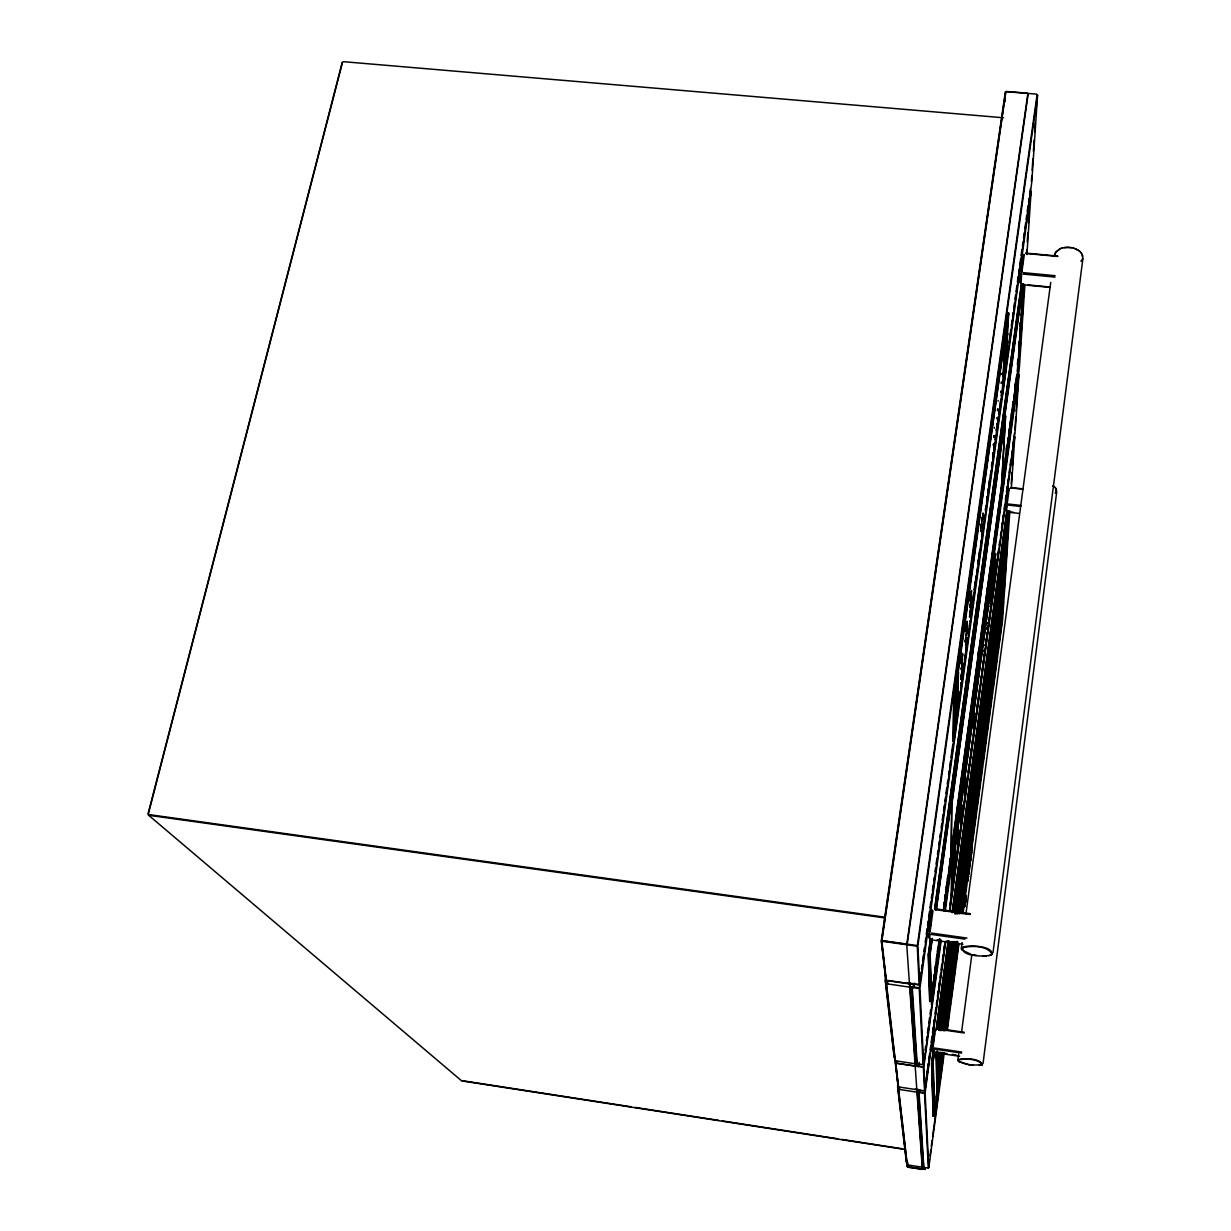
<?xml version="1.0" encoding="UTF-8"?>
<svg xmlns="http://www.w3.org/2000/svg" width="1231" height="1231" viewBox="0 0 1231 1231"><rect width="100%" height="100%" fill="white"/><g stroke="black" fill="none" stroke-linecap="round" stroke-linejoin="round"><path stroke-width="1.5" d="M1006.358 344.48L1007.343 331.185M951.148 851.129L951.655 804.382L963.765 716.704M951.255 851.113L951.84 804.366M951.271 895.137L951.686 869.871M952.994 741.416L953.61 700.501M951.563 895.352L951.871 869.84M953.84 700.454L953.363 741.693L953.948 737.6M951.763 895.337L952.055 869.917M953.594 741.662L954.087 700.562M951.902 895.214L952.394 868.963L952.286 877.426M953.779 741.524L954.364 699.516L958.349 672.064L958.149 675.619M952.009 894.352L952.44 869.117M953.902 740.416L954.21 727.706L957.995 700.562M954.394 713.903L954.148 727.121L954.456 713.857L958.241 686.329M954.24 713.272L954.564 699.608L954.333 713.195M952.286 886.012L952.286 877.749M953.425 875.749L953.733 873.164L953.64 873.948M953.763 865.393L954.087 862.9L953.825 864.085M956.256 695.007L956.225 696.869L956.81 691.237M956.333 707.656L955.902 710.81L956.518 707.071L956.072 710.056M953.61 881.258L953.425 882.75L953.61 881.627M953.794 872.902L953.779 872.948M953.933 871.163L954.564 867.347M953.902 863.393L954.04 862.546L953.963 863.916M955.764 724.028L955.995 722.428M956.041 722.643L956.364 720.166L956.179 721.335M956.656 692.345L956.487 694.73L957.072 689.745L956.872 690.976M953.933 871.994L954.287 868.532M954.317 860.607C954.148 863.116 954.148 861.285 954.302 860.854M956.502 706.594C956.995 702.655 956.056 710.256 956.779 704.44M956.687 692.191L957.133 689.929M954.071 877.995L953.963 878.872L954.287 876.395M956.81 705.363L956.964 702.824M954.317 869.132L954.425 868.317M954.456 859.669L954.502 858.899M956.979 702.532L956.826 704.778M954.871 872.994L955.056 864.778M955.025 864.424L955.256 856.037M955.425 846.913L952.394 877.78M957.503 714.18L957.856 701.024M958.103 686.806L957.733 700.439L954.025 727.536M958.103 686.252L958.133 680.866M954.994 872.964L955.118 864.793M955.379 856.022L955.118 864.516M955.287 855.545L955.533 846.959M957.995 701.085L957.656 714.134L954.071 740.354L954.163 727.521M958.241 686.867L957.872 700.501M958.118 686.144L958.487 672.126M960.842 678.712L960.826 679.589L960.888 678.481M961.688 661.432L961.365 662.632L961.688 660.016L961.303 664.201M961.226 676.588L961.38 675.173M961.396 668.648L961.334 669.756L961.534 667.694L961.426 668.679M958.472 836.141L958.641 834.926L957.841 841.665L958.534 836.295M958.349 833.679L957.933 836.711L958.641 831.31L958.518 832.418M961.442 668.618L961.626 667.233M961.78 660.801L962.442 656.031L961.842 659.954M958.349 837.049L957.933 841.004L958.18 839.111M962.211 657.662L962.042 658.831L962.611 653.384M962.611 654.507L962.18 656.692M962.303 668.602L962.411 667.741L962.103 670.449M962.488 655.323L962.58 655.107M962.38 655.477L962.534 654.076M962.196 669.372L962.38 668.048M965.735 637.843C966.243 634.38 965.058 643.367 965.212 641.52M961.242 820.369L961.149 821.308M962.103 814.06L961.349 819.815M961.411 814.568L961.626 813.322L961.226 816.876M961.38 814.722L961.796 812.014M961.611 809.598L961.503 810.721L962.211 805.028L962.027 806.613M965.658 644.382L965.643 645.167M966.166 629.318L965.781 631.226L966.289 627.656L965.904 631.226L966.197 628.149L966.043 630.257M965.95 630.857L966.197 628.01M961.642 817.446L961.426 819.277M965.889 642.659L965.689 644.429M961.826 816.322L962.027 814.091L961.565 817.415M961.826 812.506L961.965 810.644M961.888 811.86L962.134 809.367M966.35 639.874L966.458 638.797L965.904 643.213L966.412 639.151M966.643 631.488L966.397 633.334L966.797 630.272M961.996 815.091L961.857 816.061M962.427 808.182L962.211 809.536L962.55 806.936L962.396 807.859M966.843 629.749L967.32 626.533L967.166 627.625M964.581 795.395L964.673 794.564L964.565 795.765M964.873 789.902L964.858 790.425M970.074 606.16L970.105 607.637M970.197 605.621L970.013 607.314M970.182 600.159L970.12 601.328L971.244 593.034L970.751 596.804M964.735 794.703L965.396 789.486L965.196 791.702M965.658 784.193L965.042 788.933L965.473 785.009M970.243 605.898L970.29 604.806L970.059 606.544M970.705 597.112L970.997 594.558L970.89 595.465M970.936 595.05L971.121 594.096M965.042 792.302L965.242 791.071L964.796 794.472L964.889 793.595M965.289 782.808L965.412 781.916L964.889 785.486L965.796 779.038L965.458 781.777M970.49 610.484L970.659 608.822L970.536 609.699M971.29 598.174L970.674 602.144L971.074 599.482M970.844 601.344L970.567 603.144M965.443 789.04L965.643 787.825M970.628 608.945L970.797 607.775L970.674 609.145M970.813 607.775L970.736 608.699L971.028 606.268M971.167 598.528L970.32 605.898L970.49 604.544M971.274 593.05L971.551 591.018M965.827 779.115L965.658 780.1L965.858 778.869M971.213 605.267L971.059 605.883M970.705 608.93L971.244 604.606L971.074 606.021M968.612 771.16L968.797 769.421M974.721 587.726L974.752 586.895M968.643 770.914L968.797 769.944M968.905 768.775L968.828 769.621L969.582 763.82L969.489 764.728M974.767 587.433L974.967 586.341M974.998 585.848L977.537 568.63M969.151 767.805L969.489 765.051L969.305 765.944M975.229 584.063L975.46 581.894M975.429 583.279L974.783 587.033L974.967 585.417M975.829 579.878L975.937 578.662L974.367 590.126M965.396 901.846L965.35 903.215M971.428 728.152L971.644 724.859M965.75 900.246L965.796 898.861M972.075 723.428L972.29 720.135L972.167 721.104M978.476 560.859L978.507 560.013L978.553 561.167M971.628 749.264L971.844 747.756M971.828 748.186L972.105 745.909L971.936 747.217M978.722 559.997L978.783 558.228M972.259 744.94L972.382 743.416L972.151 745.724M979.522 553.119L979.23 556.304M973.475 726.044L973.413 727.659M974.86 696.361L974.737 699.562L975.567 691.837L975.229 693.761M974.937 697.869L974.967 696.869M974.983 696.454L975.029 695.484M981.63 524.852L981.138 528.453L981.599 523.36L981.338 526.668M974.552 719.335L975.167 714.488L974.66 718.135M981.999 534.993L981.799 537.147M982.276 520.236C983.092 510.265 981.322 527.56 982.323 519.067M974.629 726.798L974.89 725.074M974.967 715.257L974.86 716.504L975.167 713.795M982.046 536.07L982.184 533.977M982.815 514.758L982.569 518.036L983.046 514.143L982.8 515.404M974.644 727.044C974.49 729.829 975.491 719.304 974.921 725.382M982.2 535.039L982.353 533.438M982.23 534.192L982.384 532.484L981.799 536.87M983.077 512.973L982.738 515.158M974.952 725.167L975.198 723.074L974.629 727.583M983.015 528.976L982.369 532.761M983.184 527.976L982.769 530.161M972.075 848.944L972.244 847.066L971.367 854.991L971.505 853.975M971.551 852.868L971.582 852.006L971.444 853.006M977.506 706.24C978.46 698.993 977.137 710.102 977.768 703.793M979.614 661.755L979.307 666.356L979.476 665.094M977.999 703.055L977.66 704.748M978.091 702.193L978.106 701.301L977.768 704.117M972.028 850.067L972.075 849.19M980.153 660.139L980.215 658.693M980.291 656.8L979.537 663.632M980.322 658.877L980.476 655.523M1004.988 101.758L1005.127 97.603M983.569 656.308L983.738 655.138L983.584 656.662M993.432 445.083L993.632 443.668L993.448 445.76M993.894 436.82L993.94 436.005M983.923 650.645L983.8 651.445L983.938 650.045M993.94 436.497C994.186 433.02 993.479 440.236 994.002 435.759M986 642.582L986.062 641.72M996.433 429.373L996.341 430.619C998.187 417.094 996.31 431.081 996.972 425.68M986.139 641.536L986.323 640.028M986.523 638.689C986.108 641.982 986.893 635.442 986.693 637.366M986.923 628.379L986.831 629.333L987 627.81M987.139 623.209L987.231 622.64M996.51 429.373L996.633 428.173M997.664 409.277L997.556 410.646L997.756 408.584M998.172 400.506L998.064 401.183M990.186 600.866L990.309 600.051L990.216 601.036M991.355 599.22L990.77 610.438L994.125 579.001L991.386 598.651M991.986 587.156L991.386 598.681L994.863 566.552L992.124 586.618L992.848 574.8M992.017 586.618L992.74 574.846M1007.527 333.463L1003.988 358.252L1003.157 376.578L1004.25 358.375L1007.666 333.432M1004.619 346.173L1004.034 357.482L1005.142 338.663M1004.819 342.403L1005.019 338.633M992.309 598.866C993.171 592.142 991.786 602.667 992.34 598.297M992.478 596.973L992.648 595.65M993.171 584.987L992.878 587.11L993.186 584.787M993.709 573.8L994.048 570.769M1004.711 373.547L1004.388 375.901L1004.45 375.009M1005.204 358.775L1005.865 354.251L1005.25 357.713L1005.527 356.821M1006.635 336.74L1006.45 338.017L1006.743 335.925M992.74 595.142L992.571 596.912M992.755 594.912L993.14 591.973M992.986 590.203L993.94 579.155L993.555 582.001M994.017 573.6L995.248 553.611M1004.665 373.701L1004.542 374.809L1005.219 369.408M1005.158 366.869L1006.035 352.128L1005.958 353.789M1007.189 325.953L1008.066 312.766M993.002 593.404L995.464 553.488L952.102 869.517M1005.481 371.439L1006.127 357.159M1006.296 353.866L1007.312 335.201M1007.173 332.508L1007.02 334.093L1008.528 312.812M993.54 590.988L995.587 553.627M1005.404 371.454L1008.666 312.982M1000.988 391.473L1000.88 392.551L1001.018 391.135M1001.603 485.399L1005.496 415.94L951.855 804.274M1001.619 485.245L1005.619 415.955M928.759 955.071L930.144 1001.572M929.851 954.04L930.498 978.137M971.536 718.704L971.644 717.011L971.397 718.212M1005.896 510.711L1006.281 504.618M1020.13 282.945L1020.714 273.651M971.998 718.981L971.844 718.519M972.505 718.812L972.628 717.134L972.367 718.335M1006.604 511.542L1006.989 505.449M1021.022 283.915L1021.607 274.636M1008.081 494.677L1008.481 488.492M1022.792 263.88L1023.392 254.478M1006.543 525.96L1000.311 625.671M1000.264 625.671L1006.712 525.976L954.271 911.586L1006.635 525.945M1007.312 514.466L1007.758 510.542M1021.838 288.285L1022.33 284.284M1001.388 612.792L1001.88 605.221M1002.619 593.85L1003.111 586.279M1003.834 574.908L1004.327 567.337M1005.065 555.966L1005.558 548.395M1006.296 537.024L1006.773 529.453M1007.512 518.082L1007.881 512.404M1017.422 364.838L1017.668 360.991M1018.668 345.649L1018.914 341.803M1019.914 326.461L1020.16 322.614M1021.145 307.258L1021.391 303.426M1022.392 288.069L1022.638 284.238M1002.234 605.467L961.488 913.017M1002.603 599.789L1003.588 584.633M1003.834 580.847L1004.696 567.583M1005.065 561.905L1005.896 548.364M1006.296 542.963L1007.127 529.222M1007.527 524.021L1008.404 510.773M1017.406 371.347L1018.068 359.175M1018.622 353.62L1019.376 340.956M1019.868 334.432L1020.437 322.707M1021.13 315.244L1021.853 302.964M1022.376 296.055L1022.93 284.33M1001.757 615.315L1008.635 511.942L1001.957 615.438M1017.529 371.27L1023.546 283.915M1017.929 371.408L1023.653 284.022M1002.665 613.438L1003.419 602.021M1003.927 594.404L1004.681 582.986M1005.05 577.277L1005.942 563.952M1006.312 558.243L1007.066 546.826M1007.573 539.209L1008.327 527.791M1008.835 520.174L1009.466 510.65M1011.236 484.014L1011.99 472.581M1012.482 464.979L1013.236 453.547M1013.744 445.945L1014.375 436.42M1014.929 429.896L1015.79 416.863M1016.16 411.277L1017.021 398.244M1017.391 392.658L1018.252 379.625M1018.945 367.315L1019.33 361.622M1019.822 354.02L1020.576 342.633M1021.084 335.032L1021.838 323.645M1022.346 316.044L1022.976 306.55M1023.592 297.056L1024.223 287.562M1026.485 253.386L1026.746 249.585M1027.239 241.984L1027.87 232.49M1028.501 222.996L1029.131 213.502M1029.762 204.007L1030.378 194.513M1031.378 181.542L1031.763 175.879M1032.132 170.201L1032.886 158.845M1033.394 151.29L1034.148 139.934M1034.64 132.363L1035.271 122.915M1035.902 113.452L1036.517 104.004M954.302 713.918L957.964 686.298M964.088 905.416L964.011 906.508L964.212 905.37M964.488 905.277L964.35 906.77L964.735 904.446M1002.619 619.547L1009.835 511.08M1011.359 488.245L1014.775 436.867M1015.252 430.265L1018.976 374.424M1019.376 367.792L1024.869 285.269M1026.916 254.571L1031.132 191.251M1031.793 181.988L1037.579 95.002M931.975 1063.522L933.544 1116.332M964.827 905.524L964.75 906.601L964.966 905.477M965.335 896.599L965.412 895.491L964.919 898.492M966.089 896.691L966.166 895.599L965.966 896.722M1004.881 372.424L1004.542 374.809M982.43 532.823L982.569 531.515M982.538 532.561L982.815 530.453M989.693 611.699L989.662 612.069M956.687 692.591L956.856 691.991M961.657 667.202L962.103 664.217M962.119 669.91L962.227 669.11M969.659 616.023L969.966 614.238M993.248 591.649L993.555 590.834M961.888 671.972C961.18 676.742 962.257 668.895 961.888 671.88M961.611 673.68L961.719 672.818L961.626 673.68M966.997 622.317L967.12 621.24L966.381 627.595M970.443 604.867L970.597 603.005M993.063 453.5C992.909 455.901 993.309 450.885 993.155 453.27M961.319 663.801L961.411 663.124M961.857 665.956L961.98 664.909L961.811 666.248M966.104 635.15L966.32 634.18M958.103 835.141L958.026 836.018L958.272 834.079M957.995 840.45L958.103 839.48M961.626 809.444L961.888 807.875M997.141 419.171L997.341 417.263L997.248 418.294M961.226 676.311C960.672 680.358 962.042 670.926 961.18 676.527M966.043 630.41L966.627 624.856M966.827 623.609L966.674 625.825M971.321 592.434L971.321 591.48M971.182 593.342L970.89 594.296M971.105 600.097L971.074 600.59M970.274 611.93L970.397 610.745L970.32 611.592M975.721 581.109L975.752 580.386M964.919 789.225L964.873 790.056L965.042 787.978M1004.896 372.654L1004.727 373.562L1004.911 372.608M983.338 661.647L983.4 661.232M955.81 723.859L955.718 724.674L955.948 723.366M961.442 662.17L961.688 661.078M961.503 668.433L961.519 668.233M961.98 665.048L962.196 662.878M961.257 676.004L960.934 678.512M966.72 624.363L966.981 622.64M971.259 591.68L971.044 593.311M975.491 583.094L975.521 582.525M975.614 581.34L975.721 580.663M1005.789 353.943L1006.158 351.05M953.963 863.162L954.056 862.546M954.163 870.071L954.148 870.286M982.907 529.869L982.753 530.93M983.369 525.56L983.492 524.745M953.856 879.565L953.763 880.365L953.917 879.134M997.202 424.233L997.31 423.202L997.202 424.049M986.57 634.781L986.723 633.626L986.631 634.396M970.243 611.745L970.12 613.146M958.21 838.142L958.38 837.665M958.041 843.604C957.703 845.774 958.195 842.281 958.272 841.989M961.996 807.044L961.903 807.644M961.734 812.491L961.673 813.291M961.703 816.538L961.442 819.046M964.689 794.718L964.565 795.503M969.105 767.39C968.859 770.329 969.12 766.559 968.982 768.375M989.909 606.637L989.97 606.283M956.41 707.04L956.533 706.009M956.826 704.917L956.687 705.902M961.58 660.847L961.426 661.647M970.967 607.037L971.259 604.683M978.091 563.506L978.722 558.797M979.091 556.504L979.353 554.381M981.815 522.359L981.907 521.959M1001.88 373.978C1001.957 371.962 1001.788 375.84 1001.819 373.901M969.259 766.144L969.243 766.975M1006.896 334.463L1007.297 331.908M1005.681 355.02L1005.758 355.251M992.571 596.05L993.002 593.65M966.212 634.596L966.366 633.734L966.027 636.227M970.136 600.374L970.659 597.173M971.136 605.729L971.213 604.883M983.23 526.683L983.338 525.714M965.258 790.564L965.381 789.533L965.289 790.687M1017.683 371.239L991.694 560.167M978.799 559.043L978.845 558.074L978.707 559.213M982.877 530.161L983.677 523.006M969.859 730.06L970.182 727.013M970.028 728.46L969.813 731.26L970.074 730.045M964.827 794.318L964.996 793.226M970.551 728.337L970.597 729.86M971.444 719.843L971.613 718.242M970.828 730.183L971.151 727.136M971.013 728.583L970.797 731.383L971.059 730.168M971.89 720.073L972.167 716.796L971.505 720.658M972.413 719.966L972.582 718.35M1005.219 358.252L1005.496 357.036L1005.204 358.452M1004.25 376.455L1004.188 377.394L1004.388 375.317M976.121 687.79L975.768 690.991L976.368 687.452M1004.419 376.132L1004.358 377.04L1004.511 375.44M976.722 684.605L977.075 681.42L976.475 684.959M971.905 746.925L971.736 747.986M974.844 725.905L974.69 726.69M993.725 572.892L993.925 571.907M994.202 570.045L994.463 567.553M1007.081 333.155L1007.112 332.924M978.414 671.018L978.245 672.926L979.122 667.14L978.06 674.296L979.199 664.909L978.783 668.125M974.121 722.412L974.675 717.304M993.048 585.787L993.14 584.94M992.417 597.927L992.54 597.143M961.75 666.417L961.673 666.971M958.426 837.188L958.549 836.388L958.41 837.403M1006.266 339.033C1005.881 342.526 1006.127 338.94 1006.343 338.802M993.617 581.524L993.771 580.417L993.571 581.801M956.826 704.609L956.964 702.932M1005.681 355.928C1005.496 354.466 1005.604 356.744 1005.573 355.728M975.337 721.735L975.06 723.982M977.814 704.24L978.168 701.547M994.063 570.538L994.171 569.861M993.494 582.248L993.386 583.402M992.186 599.466L992.309 598.758M964.027 905.801L964.165 904.616M964.55 904.523L964.381 906.031L964.612 905.231M965.258 897.384L965.212 896.63M964.796 906.016L964.904 904.723M965.612 897.599L965.812 895.337L965.443 897.645M966.135 896.322L965.75 899.753M968.874 872.487L968.597 874.826L969.089 871.779M969.351 869.609L969.628 867.255L969.136 870.317M970.659 602.698L970.859 600.713M993.863 579.863L993.817 580.263M969.89 864.916L970.259 862.869L969.766 865.901C971.105 855.653 969.043 872.502 970.136 863.839M970.659 859.192C969.659 868.224 972.552 846.282 970.536 860.531M983.2 527.484L983.046 528.761L983.138 527.468M1005.035 371.023L1005.004 371.147M1004.758 373.27L1004.942 372.039M958.18 834.895L958.257 834.126M993.879 571.584L993.925 572.292M993.648 581.324L993.74 580.555M973.767 724.828L974.029 722.305L973.629 726.044M961.134 817.23L960.934 818.615M970.69 726.952L970.274 731.599L971.213 729.229M971.29 721.274L971.49 719.473M971.751 721.458L972.013 719.35M972.259 721.397L972.475 719.596M971.444 591.372L971.536 590.572M975.306 584.448L970.644 617.993M1006.589 337.002L1006.512 337.586M1006.573 336.771L1006.666 335.986M996.787 427.08L997.172 424.172M1005.85 353.574L1005.989 352.405M964.119 904.923L964.273 903.585M965.15 898.43L965.304 897.091M964.458 905.139L964.673 903.523M964.858 905.031L965.027 903.677M965.504 898.599L965.796 896.076L965.566 896.86M966.058 897.184L965.412 902.477M961.796 659.277L961.95 658.323M966.32 626.948L966.335 627.81L966.381 626.564M975.444 582.325L975.552 581.555M1005.419 357.621L1005.142 359.883L1005.327 358.113M970.136 727.259L970.367 725.382M970.597 727.444L970.874 725.398M971.336 721.027L970.813 725.613M961.673 809.136L961.596 810.013M971.105 727.383L971.844 720.966M972.075 723.012L972.305 721.151M965.335 786.917L965.166 787.455M975.137 723.443L974.89 725.551M964.242 903.8L964.412 902.354M965.181 898.215L964.75 902.585M964.596 903.954L964.812 902.354M964.981 903.908L965.166 902.461M965.366 899.753L965.581 898.153M956.241 709.318L955.918 710.672L956.256 708.687M955.948 723.289L955.795 724.29M982.4 532.546L982.523 531.73M954.425 859.869L954.302 860.654M961.549 814.553L961.488 813.876M965.042 788.379C964.535 791.641 965.35 786.255 965.089 788.671M986.431 639.335L986.616 638.073M956.718 691.93L957.133 688.683M970.243 600.42L970.259 599.635M965.181 641.69L965.643 638.935M961.411 675.265L961.534 674.265L961.38 675.634M966.72 631.303L966.843 629.857M1004.219 377.055L1004.342 375.609M1004.296 376.563L1004.511 375.301M970.336 725.49L970.813 721.797M975.983 688.514L976.491 684.528M976.352 687.898L976.86 683.867M972.105 722.905L971.628 726.582M961.565 814.399L961.873 812.229M964.396 902.477L964.765 899.615M965.412 899.538L965.042 902.477M965.15 902.569L965.689 898.384M956.533 718.689C956.379 720.627 956.595 717.704 956.656 718.088M975.167 696.515L975.614 692.591L975.106 695.592M958.026 836.049L958.241 834.372M954.41 868.455L954.302 869.317M962.273 809.244L962.35 808.444M961.488 818.861L961.58 817.984L961.165 820.862M968.766 873.102L969.151 870.055M969.074 872.056L969.459 868.963M970.567 859.761L971.274 854.452L971.105 855.622M951.886 869.671L970.859 730.829M975.152 696.269L975.383 693.191L975.183 694.299M932.021 1063.169L933.606 1051.474M993.279 590.357L991.694 601.944M932.852 1062.522L934.437 1050.951M968.089 878.534L968.305 876.734L968.151 877.703M953.871 700.224L1008.312 312.736M962.088 657.431L962.103 657.108M970.751 595.727L970.982 594.681M975.629 581.894L976.26 576.17M928.805 954.61L930.959 939.038M1006.481 352.866L1002.111 395.074L1002.988 377.394L1006.404 352.851M929.867 953.871L932.19 938.499M993.002 952.671L1082.926 258.433M983.03 1063.522L1056.767 491.508M965.135 899.615L964.473 903.708M965.35 640.982L965.196 642.013M970.659 726.459L970.89 724.597M971.074 723.751L971.305 721.766M971.136 726.613L971.367 724.644M971.567 723.782L971.798 721.92M957.903 1059.799L958.657 1054.09M961.688 1031.255L971.782 955.148M961.657 660.662L961.442 661.493L961.934 658.693M970.428 598.097L970.551 596.45L970.613 597.774M979.307 554.889L979.322 554.535M938.191 1053.228L936.653 1064.646M941.284 1030.47L953.148 942.869M957.272 912.51L1004.019 568.153M922.896 1167.05L923.419 1163.249M936.668 1066.108L938.484 1052.69M941.361 1030.485L953.456 942.223M957.395 913.648L1004.034 567.999M936.699 1067.477L938.761 1052.213M941.915 1029.501L953.686 942.038M957.61 913.648L1003.68 573.554M939.068 1052.997L936.822 1070.201M942.161 1030.224L953.979 941.453M957.903 912.956L1003.496 576.293M939.361 1052.413L936.776 1071.539M942.223 1030.239L954.317 941.884M958.257 913.402L1003.311 579.17M939.376 1053.798L936.806 1072.878M942.777 1029.193L954.548 941.684M958.472 913.279L1002.957 584.587M942.808 1030.47L954.887 942.13M943.1 1029.839L955.118 941.915M1002.634 589.787L958.811 913.664L1002.788 587.264M936.899 1078.141L940.238 1053.351M943.392 1030.624L955.164 943.069M959.334 912.74L1002.28 595.219M940.792 1052.182L937.006 1080.664M943.685 1029.962L955.764 941.592L943.977 1030.624M959.318 913.741L1002.111 597.835M940.823 1053.428L936.976 1082.003M959.688 913.017L1001.896 600.297M937.022 1084.542L941.115 1052.751M944.254 1029.993L956.333 941.546L944.546 1030.624M1001.619 605.467L960.195 913.048L1001.388 608.022M937.037 1085.804L941.407 1053.428M933.206 1115.84L933.729 1112.039M937.16 1088.296L941.7 1052.72M944.839 1029.962L956.902 941.484L945.131 1030.624M960.765 912.894L1001.111 613.238M933.898 1112.085L933.575 1116.163M934.898 1106.423L935.406 1102.622M936.191 1096.898L936.699 1093.097M937.114 1089.512L941.992 1053.351M960.826 913.002L1000.957 615.762M933.852 1115.963L934.36 1112.162M934.868 1108.346L935.652 1102.637M936.16 1098.837L936.929 1093.128M942.269 1052.613L937.13 1090.743M945.423 1029.855L957.164 942.238M961.088 913.694L1000.911 619.07M934.021 1115.963L942.561 1052.428M945.7 1030.47L957.472 941.423M942.792 1052.49L934.56 1115.178L933.113 1062.615L934.421 1115.363M945.993 1029.701L957.872 942.315M961.873 911.94L1001.926 615.608M928.713 1165.311L929.482 1159.587M930.005 1155.786L930.774 1150.062M931.282 1146.246L932.052 1140.537M932.575 1136.721L935.652 1113.855M936.16 1110.039L936.929 1104.33M937.453 1100.514L938.222 1094.805M938.73 1090.989L939.238 1087.173M939.761 1083.372L941.807 1068.123M942.331 1064.307L943.1 1058.598M947.208 1028.1L947.978 1022.392M948.486 1018.576L949.255 1012.851M949.778 1009.051L950.547 1003.327M951.055 999.51L952.856 986.169M953.363 982.369L955.425 967.12M955.933 963.304L956.702 957.595M957.226 953.779L958.503 944.254M965.689 890.89L966.458 885.181M966.981 881.365L967.751 875.641M968.258 871.84L971.336 848.975M971.859 845.158L972.628 839.434M973.136 835.634L973.906 829.909M974.429 826.093L976.214 812.768M976.737 808.952L978.783 793.703M979.307 789.887L980.076 784.178M980.584 780.362L982.384 767.021M982.892 763.22L984.954 747.971M985.462 744.155L986.231 738.446M986.754 734.63L988.539 721.289M989.062 717.473L989.832 711.764M990.34 707.948L991.109 702.239M991.632 698.423L992.401 692.699M992.909 688.898L995.987 666.033M996.51 662.216L997.279 656.492M997.787 652.692L998.556 646.967M999.08 643.151L1002.157 620.286M928.866 1167.219L944.269 1052.859M947.347 1029.993L958.903 944.223M962.996 913.725L1002.542 620.193M965.781 899.461L965.304 902.6L965.858 899.476M961.334 948.209L962.103 942.5M965.935 913.971L1050.735 282.376M971.598 726.167L972.136 722.12M972.536 719.15L995.079 553.611L971.167 726.782M952.24 869.578L995.571 553.719M952.178 877.395L955.164 855.668M958.333 833.372L958.657 831.31L958.534 832.202M984.154 645.398L984.138 644.952M960.949 818.907L961.442 815.353M961.165 817.399L961.257 816.63M961.873 811.983L961.98 811.029M973.382 726.721L973.921 723.012M974.583 718.596L974.213 721.043M957.703 846.251L957.903 844.481L957.703 846.005M958.564 839.788L958.426 840.896M965.704 787.24L965.519 788.809L965.673 787.455M925.189 1086.157L925.712 1082.341M926.235 1078.541L928.312 1063.307M928.836 1059.491L929.62 1053.782M930.144 1049.981L930.667 1046.165M931.175 1042.365L931.959 1036.64M932.483 1032.84L933.267 1027.116M933.79 1023.315L934.298 1019.499M935.083 1013.79L935.868 1008.081M936.391 1004.265L936.914 1000.464M937.437 996.648L938.207 990.94M938.73 987.139L939.515 981.415M940.038 977.614L940.561 973.798M941.084 969.997L941.853 964.273M942.377 960.472L943.161 954.764M943.685 950.947L944.469 945.239M949.932 905.247L952.871 883.581M953.379 879.78L953.902 875.964M954.687 870.255L955.41 865.255M955.918 861.454L956.502 856.93M957.026 853.129L957.81 847.42M958.333 843.604L959.057 838.588M959.565 834.787L960.149 830.279M960.672 826.478L961.657 819.554M961.98 816.953L962.765 811.244M963.273 807.444L963.996 802.412M964.519 798.596L965.304 792.887M965.627 790.302L966.397 784.593M966.92 780.793L967.643 775.745M968.166 771.945L969.012 765.559M969.536 761.758L970.043 757.942M970.567 754.141L971.351 748.433M971.875 744.617L972.598 739.569M973.167 735.107L973.89 730.045M974.213 727.49L974.998 721.781M975.521 717.965L976.245 712.903M976.814 708.456L977.599 702.732M978.122 698.931L978.645 695.13M979.168 691.314L979.938 685.605M980.461 681.805L981.245 676.096M981.769 672.28L982.492 667.202M983.015 663.401L983.584 658.954M984.108 655.154L984.892 649.445M985.415 645.629L986.2 639.92M986.662 636.735L987.231 632.303M987.754 628.502L988.739 621.501M989.062 618.978L989.832 613.269M990.355 609.468L991.093 604.359M991.617 600.559L992.186 596.143M992.909 591.034L993.694 585.325M994.217 581.509L996.033 568.183M996.818 562.459L997.341 558.659M997.864 554.842L998.649 549.134M999.157 545.333L999.68 541.517M1000.464 535.808L1000.988 531.992M1001.511 528.191L1002.296 522.483M1002.803 518.666L1003.327 514.866M1004.111 509.142L1004.634 505.341M1005.419 499.617L1005.942 495.816M1006.45 492L1007.235 486.291M1007.758 482.49L1008.281 478.674M1009.066 472.966L1009.589 469.149M1010.097 465.349L1010.882 459.64M1012.713 446.299L1014.529 432.973M924.696 1092.051L928.605 1063.492M929.39 1057.783L929.897 1053.967M933.036 1031.116L933.544 1027.3M934.329 1021.592L934.852 1017.775M935.637 1012.067L936.16 1008.266M936.668 1004.45L937.191 1000.634M937.976 994.925L938.499 991.124M939.284 985.4L939.807 981.599M942.931 958.734L943.438 954.933M944.223 949.224L944.746 945.408M950.47 903.508L950.994 899.707M951.609 895.091L954.04 876.026M954.733 872.256L967.581 777.038M968.274 773.268L972.521 740.862M973.213 737.107L976.168 714.226M976.86 710.456L991.355 604.498M993.448 589.264L993.971 585.448M994.74 579.739L995.264 575.923M997.095 562.598L997.618 558.797M998.387 553.073L998.91 549.272M1002.034 526.406L1002.557 522.606M1003.342 516.897L1003.865 513.081M1005.681 499.755L1006.204 495.939M1006.989 490.23L1007.512 486.414M1010.636 463.564L1011.159 459.748M1011.928 454.039L1012.451 450.238M1013.236 444.514L1014.282 436.897M925.066 1089.958L945.377 941.392M949.547 910.925L1015.175 430.942M925.189 1092.22L945.747 941.777M949.917 911.309L1014.713 437.143M932.236 1046.642L934.498 1030.024M1006.435 503.14L1008.374 489.015M932.329 1050.074L934.575 1033.578M1006.004 510.173L1007.435 499.648M933.113 1046.612L935.375 1029.978M1007.281 502.879L1009.205 488.769M931.59 1062.876L933.144 1051.459M936.006 1030.516L948.193 941.053M952.086 912.494L1006.835 510.85M931.79 1062.861L933.344 1051.443M936.452 1028.593L948.393 941.023M952.286 912.479L1007.02 510.788M936.714 1028.624L948.655 941.053M952.548 912.494L1007.281 510.788M932.513 1063.015L933.867 1051.52M937.176 1028.747L948.916 941.1M953.256 910.709L1007.512 510.85M937.545 1028.085L938.961 1016.652M939.622 1012.851L942.577 989.986M943.254 986.2L948.809 944.285M953.363 911.925L957.364 881.442M958.026 877.641L963.581 835.726M964.258 831.925L967.212 809.059M967.874 805.259L973.444 763.358M974.106 759.558L988.216 654.8M988.878 650.999L991.847 628.149M992.509 624.332L998.079 582.432M998.741 578.632L1006.635 519.59M1007.297 515.774L1007.666 511.973M933.129 1062.445L934.575 1050.982M937.807 1028.162L949.363 942.423M953.61 911.986L1007.943 512.004M949.993 941.946L938.222 1029.331L950.132 941.977M938.699 1028.793L950.255 943.1M954.733 910.863L1006.466 530.253M938.714 1030.285L950.855 942.13M939.007 1029.87L951.086 942.023M939.284 1029.516L951.378 941.5M955.025 913.633L1005.819 539.24M939.607 1030.516L951.425 942.884M955.625 912.54L1005.496 545.133M936.56 1056.167L936.976 1050.982M939.884 1030.039L951.963 942.207M955.825 913.71L1005.312 548.057M936.514 1057.675L937.283 1051.905M940.161 1029.67L952.255 941.638L940.484 1030.578M955.887 913.725L1005.065 550.949M936.545 1059.106L937.576 1051.412M956.179 913.233L1004.881 553.842M936.637 1060.537L937.607 1052.828M940.776 1030.07L952.579 942.361M956.779 912.002L1004.558 559.705M937.884 1052.367L936.683 1063.338L937.976 1053.767M941.038 1029.655L953.117 941.592M956.749 913.741L1004.388 562.536M941.33 1029.131L953.179 941.607M957.041 913.187L1004.142 565.198M928.513 954.24L930.636 939.007M934.868 908.57L1021.576 284.392M935.191 908.586L1021.884 284.376M929.19 954.333L931.298 939.099M935.529 908.663L1022.192 284.438M929.436 954.425L931.544 939.191M935.637 909.924L1022.499 284.053M929.697 953.671L931.559 940.346M935.775 909.909L936.299 906.108M936.837 902.292L937.622 896.599M938.145 892.783L943.7 852.837M944.223 849.036L945.023 843.327M945.546 839.511L947.393 826.201M947.916 822.4L949.763 809.075M950.301 805.274L954.779 772.93M955.318 769.129L956.102 763.42M956.625 759.619L958.487 746.294M959.011 742.493L962.18 719.658M962.704 715.857L963.504 710.149M964.027 706.348L965.873 693.022M966.397 689.222L967.197 683.513M967.72 679.712L968.243 675.911M968.782 672.095L973.259 639.751M973.798 635.95L974.583 630.241M975.106 626.441L976.968 613.13M977.491 609.314L978.276 603.605M978.814 599.805L979.337 596.004M979.861 592.203L984.354 559.859M984.877 556.043L985.677 550.334M986.2 546.533L988.047 533.223M988.57 529.407L990.432 516.097M990.955 512.296L991.74 506.587M992.278 502.787L995.448 479.952M995.971 476.151L996.756 470.442M997.295 466.626L997.818 462.825M998.341 459.025L999.141 453.316M999.664 449.515L1002.834 426.68M1003.357 422.879L1004.157 417.171M1004.681 413.37L1006.527 400.044M1007.05 396.244L1007.85 390.535M1008.374 386.734L1008.912 382.918M1009.435 379.117L1010.22 373.408M1010.759 369.608L1013.929 346.773M1014.452 342.972L1015.236 337.263M1015.775 333.463L1016.298 329.662M1016.821 325.846L1017.622 320.137M1018.145 316.336L1019.991 303.026M1020.514 299.21L1021.315 293.501M1021.838 289.7L1022.638 283.992M936.145 909.955L1022.807 283.992M930.205 953.763L932.329 938.545M936.283 910.017L1023.084 284.099M964.288 712.903L1004.388 423.618M1004.911 419.802L1005.435 416.001M918.68 1066.061L919.203 1062.261M907.401 1166.573L907.924 1162.772M977.922 654.83L978.445 651.03M986.57 592.049L987.093 588.233M1006.219 449.346L1006.743 445.545M1014.867 386.565L1015.39 382.764M932.375 987.801L933.16 982.092M933.683 978.291L934.206 974.49M934.991 968.782L935.514 964.981M936.299 959.272L936.822 955.456M937.345 951.655L937.868 947.855M943.638 905.985L944.162 902.185M944.685 898.384L945.208 894.568M945.993 888.874L946.516 885.058M947.301 879.349L947.824 875.549M949.655 862.223L950.178 858.422M950.963 852.714L1002.049 481.69M1002.573 477.89L1003.096 474.089M1003.896 468.38L1004.419 464.564M1005.204 458.871L1005.727 455.055M1006.25 451.254L1007.035 445.545M1007.558 441.744L1008.081 437.928M1008.866 432.219L1009.389 428.419M1009.912 424.618L1010.697 418.909M1011.22 415.109L1011.744 411.292M1012.528 405.584L1013.051 401.783M1014.898 388.457L1015.683 382.749M1016.206 378.948L1016.729 375.147M931.252 998.095L931.913 992.34M932.559 988.57L934.421 974.475M934.929 971.428L935.729 964.95M936.237 961.919L939.253 939.022M943.577 908.601L944.377 902.169M944.885 899.076L945.423 894.552M945.931 891.459L948.039 875.518M948.547 872.425L950.409 858.392M950.917 855.283L1004.619 464.502M1005.173 461.117L1008.297 437.867M1008.835 434.466L1009.605 428.357M1010.143 424.941L1013.267 401.706M1013.821 398.29L1016.929 375.07M931.159 1000.034L939.545 939.099M943.485 910.54L954.225 832.464M954.748 828.663L982.523 626.825M983.046 623.009L991.17 563.983M931.328 1000.049L939.838 939.099M943.654 910.555L1017.914 371.624M923.789 1059.676L924.573 1053.967M925.097 1050.151L925.62 1046.35M926.404 1040.641L926.928 1036.841M927.451 1033.024L928.236 1027.316M928.759 1023.515L929.543 1017.806M930.067 1013.99L930.59 1010.189M931.375 1004.481L931.898 1000.68M932.421 996.864L933.206 991.155M933.729 987.354L934.252 983.554M935.037 977.845L935.56 974.029M936.083 970.228L936.868 964.519M937.391 960.719L938.176 955.01M938.699 951.194L939.222 947.393M944.716 907.432L945.5 901.723M946.024 897.907L946.808 892.198M947.331 888.397L947.855 884.581M948.393 880.78L949.178 875.072M949.701 871.271L950.486 865.562M951.009 861.746L951.532 857.945M952.055 854.145L952.84 848.436M953.363 844.62L953.887 840.819M954.671 835.11L955.456 829.402M955.979 825.601L956.502 821.785M957.026 817.984L957.81 812.275M958.333 808.459L959.118 802.75M959.641 798.95L960.165 795.149M960.688 791.333L961.473 785.624M961.996 781.823L962.519 778.023M963.304 772.314L964.088 766.605M964.612 762.789L965.135 758.988M965.658 755.172L966.443 749.464M966.966 745.663L967.751 739.954M968.274 736.153L968.797 732.337M971.936 709.502L973.767 696.192M974.29 692.376L975.075 686.667M975.598 682.866L976.121 679.05M976.906 673.342L977.429 669.541M977.953 665.74L978.737 660.031M979.26 656.215L979.784 652.415M980.568 646.706L981.092 642.905M981.615 639.089L982.4 633.38M982.923 629.58L983.707 623.871M984.231 620.055L984.754 616.254M985.539 610.545L986.062 606.745M986.585 602.928L987.37 597.22M987.893 593.419L988.416 589.618M989.201 583.909L989.724 580.093M990.247 576.293L991.032 570.584M991.555 566.783L992.34 561.059M992.863 557.258L993.386 553.458M994.186 547.749L994.71 543.933M995.233 540.132L996.017 534.423M996.541 530.623L997.064 526.806M997.849 521.098L998.372 517.297M998.895 513.496L999.68 507.788M1000.203 503.971L1000.988 498.263M1001.511 494.462L1002.034 490.646M1002.819 484.937L1003.342 481.136M1003.865 477.336L1004.65 471.627M1005.173 467.811L1005.696 464.01M1006.481 458.301L1007.004 454.501M1007.527 450.684L1008.312 444.976M1008.835 441.175L1009.62 435.466M1010.143 431.65L1010.666 427.849M1011.451 422.141L1011.974 418.34M1012.498 414.524L1013.282 408.815M1013.805 405.014L1014.329 401.214M1015.113 395.505L1015.637 391.689M1016.16 387.888L1016.944 382.179M1017.468 378.379L1018.252 372.67M923.481 1066.2L940.792 939.73M944.716 911.186L1019.268 368.685M923.912 1066.338L941.192 940.576M945.377 910.094L1018.914 374.655M951.594 869.486L970.644 730.599M964.75 899.723L965.104 897.137M965.135 899.83L965.319 898.23M964.842 903.862L965.042 902.261M965.227 903.816L965.412 902.369M953.486 700.008L1007.866 312.982M953.656 699.977L1008.035 312.92M913.633 987.154L914.156 983.354M913.848 987.139L914.387 983.338M954.317 700.116L1008.481 312.966M1005.296 338.556L1008.589 314.074M956.933 691.006L957.149 689.237M994.309 427.342L994.309 428.142M961.826 660.478L961.611 661.924M966.797 625.025L966.597 625.887L966.597 625.056M970.505 598.266L970.813 595.896M980.845 528.668L980.953 527.853L980.738 531.223L980.861 530.407M982.43 518.574L982.523 517.635M956.902 704.255L956.749 705.409M1005.635 355.99L1005.942 354.174M960.872 678.866L961.026 677.481M965.643 644.782L965.873 643.474M969.859 614.731L970.013 613.654M970.197 612.069L970.52 610.176M953.025 741.277L953.548 737.477M954.61 729.891L955.148 726.09M956.995 712.795L957.533 708.994M958.333 703.301L958.857 699.5M960.719 686.221L961.242 682.42L960.811 687.144M963.365 667.233L963.904 663.432M964.427 659.631L964.95 655.831M965.75 650.137L966.289 646.337M968.135 633.057L968.674 629.256M970.52 615.962L971.321 610.268M971.859 606.468L972.382 602.667M973.182 596.973L973.706 593.173M974.244 589.372L974.767 585.587M975.567 579.878L976.091 576.093M977.953 562.798L978.491 558.997M979.276 553.304L979.814 549.503M981.661 536.208L982.2 532.423M983 526.714L983.523 522.929M984.061 519.128L984.585 515.327M985.385 509.634L985.908 505.833M986.708 500.14L987.231 496.339M987.77 492.538L988.293 488.753M989.093 483.044L989.632 479.259M991.478 465.964L992.017 462.164M992.802 456.47L993.34 452.669M994.14 446.976L994.663 443.175M995.202 439.375L995.725 435.574M998.91 412.8L999.434 409M1000.234 403.306L1000.772 399.506M1001.295 395.705L1001.834 391.904L1001.465 396.12M920.173 978.168L920.973 972.459M921.496 968.659L922.034 964.858M922.558 961.042L923.358 955.333M923.896 951.532L924.419 947.732M925.22 942.023L925.743 938.222M926.281 934.421L927.081 928.713M927.605 924.912L928.143 921.096M928.666 917.295L929.467 911.586M930.005 907.786L930.805 902.077M931.328 898.276L931.867 894.475M932.39 890.675L933.19 884.966M933.713 881.15L934.252 877.349M935.052 871.64L935.575 867.84M936.114 864.039L936.914 858.33M937.437 854.529L937.976 850.729M938.761 845.02L939.299 841.219M939.822 837.403L940.361 833.602M941.161 827.894L941.684 824.093M942.223 820.292L943.023 814.583M943.546 810.783L944.346 805.074M944.885 801.273L945.408 797.457M945.947 793.656L946.731 787.948M947.27 784.147L947.793 780.346M948.593 774.638L949.132 770.837M949.655 767.036L950.455 761.327M950.994 757.511L952.84 744.201M953.194 741.354L953.917 736.6M954.517 731.86L955.302 726.167M955.764 723.274L956.564 717.581M957.103 713.765L957.887 708.056M958.226 705.271L959.026 699.577M959.488 696.654L960.288 690.945M961.934 678.696L962.673 673.819M963.211 670.018L964.058 663.509M964.535 660.508L966.443 646.413M966.92 643.398L967.72 637.689M968.258 633.873L968.828 629.333M969.32 626.271L970.12 620.562M970.644 616.762L972.552 602.744M973.044 599.635L973.875 593.265M976.752 573.015L977.552 567.306M979.153 555.889L979.968 549.595M980.476 546.379L981.292 540.101M984.2 519.759L984.738 515.42M985.523 510.234L986.077 505.926M986.585 502.633L987.4 496.432M987.908 493.123L989.786 479.336M990.309 475.997L991.109 470.304M991.632 466.487L992.171 462.256M992.694 458.886L993.494 452.762M994.017 449.377L994.817 443.268M995.356 439.867L995.879 435.666M996.418 432.25L997.202 426.172M997.741 422.741L998.541 417.032M999.064 413.231L999.603 409.092M1000.126 405.63L1000.926 399.598M1002.526 388.504L1003.311 382.502M1003.85 378.994L1004.373 374.916M1005.188 369.623L1005.712 365.684M1006.25 361.868L1007.035 356.174M1007.573 352.358L1008.097 348.558M1008.897 342.849L1010.759 329.539M1011.297 325.738L1012.082 320.029M1012.621 316.229L1013.144 312.412M1013.682 308.612L1014.482 302.903M1015.006 299.102L1015.544 295.302M1016.067 291.501L1016.868 285.792M1017.406 281.991L1018.191 276.283M1018.729 272.482L1019.268 268.666M1019.791 264.865L1020.591 259.156M1021.115 255.356L1021.915 249.647M1022.453 245.846L1022.976 242.045M1023.515 238.229L1024.315 232.536M1024.838 228.72L1025.638 223.026M1026.162 219.21L1026.7 215.41M1027.223 211.609L1028.023 205.9M1028.562 202.099L1029.085 198.299M1029.624 194.483L1030.424 188.774M954.748 731.906L956.641 718.365M956.61 717.858L956.795 716.811M957.133 714.826L957.918 709.118M958.457 705.332L960.303 692.037M960.842 688.237L967.735 638.874M968.258 635.073L970.12 621.793M978.076 564.829L984.969 515.466M985.492 511.665L988.678 488.876M989.201 485.091L991.063 471.796M991.586 467.995L992.386 462.302M992.925 458.501L998.479 418.632M999.018 414.832L1002.203 392.058M1002.726 388.257L1004.865 372.993M919.434 986.97L1031.686 182.865M1002.265 395.028L1005.589 371.608M920.065 987.2L1031.055 191.482M929.005 931.513L931.882 910.94M1020.93 271.743L1023.269 254.955M929.159 936.945L929.928 931.375M930.713 925.82L931.221 922.111M1020.253 282.453L1021.038 276.883M1021.545 273.19L1022.315 267.635M930.113 931.405L932.975 910.817M1021.976 271.312L1024.315 254.525M928.282 954.256L930.39 939.038M934.621 908.586L1021.345 284.484M906.862 943.823L1027.854 93.648M907.232 943.962L1028.162 93.879M897.599 1086.034L898.138 1082.234M917.434 944.823L1037.056 94.833M917.987 945.039L1037.533 95.172M970.413 728.121L970.659 726.29M971.29 722.135L971.782 718.581M970.89 728.352L971.151 726.259M971.782 722.105L972.028 720.243M971.397 728.244L971.628 726.398M937.037 1093.913L936.329 1052.197M970.813 721.981L971.059 720.12M885.227 979.661L885.766 975.844M956.195 708.841L956.102 710.333M881.365 940.315L1005.327 91.971M881.719 940.284L1005.665 91.802M882.058 939.838L1005.835 92.233M952.178 886.028L955.01 864.485L952.071 894.291M964.319 904.847L964.504 903.492M965.289 898.661L965.504 897.03M964.673 905.062L964.889 903.446M965.673 898.599L965.858 897.23M965.058 904.954L965.242 903.6M958.241 842.235L958.087 843.035M969.259 766.944L969.074 767.713M971.751 748.14L971.936 746.678M958.518 840.004L958.549 839.788M969.72 615.623L969.566 617.116L969.751 615.038M993.786 572.646L993.94 571.276M971.182 729.644L971.413 727.936M971.028 720.443L971.274 718.735M970.197 729.521L970.443 727.813M971.998 720.566L972.244 718.858M970.674 729.798L970.936 727.721M979.245 555.273L979.537 552.888M978.63 559.274L978.768 558.72M965.827 897.537L965.996 896.353M964.919 905.847L965.089 904.662M964.165 905.739L964.35 904.554M961.657 660.293L961.288 662.709M970.243 729.106L969.874 730.368M972.198 719.273L972.567 718.042M970.751 728.952L970.351 731.476M971.228 719.15L971.582 717.919M968.659 770.668L968.797 769.775M962.473 807.659L962.504 807.536M1082.588 259.202L1082.634 255.556L1081.172 252.924M148.059 813.829L342.187 62.473M148.412 813.737L342.557 62.212M992.171 954.056C987.324 945.623 972.013 945.47 962.981 947.655C960.842 956.441 982.907 956.687 989.309 955.425M982.369 1064.523C977.552 1058.783 966.058 1058.337 958.672 1059.906A19.281 3.447 8.6 0 0 958.626 1061.368M1055.567 252.755L1054.89 256.263M1081.08 261.034L1081.803 259.972M1081.372 261.434L1082.095 260.341M1055.336 493.046L1056.444 490.061M1055.567 493.369L1056.229 489.261M1055.89 251.893L1060.999 248.339M982.03 1064.83C981.492 1058.368 964.473 1058.091 958.41 1059.552A19.604 3.508 8.6 0 0 958.364 1061.03L959.134 1061.784M992.155 954.256L990.093 955.394M991.032 955.01C996.325 946.239 967.428 944.1 961.98 947.655A24.682 5.57 8.2 0 0 961.919 949.993L970.89 954.24M1059.552 249.001L1055.182 252.986A22.173 11.525 5.1 0 0 1054.505 256.556M982.369 1064.584L980.753 1065.323M1060.722 248.493L1062.584 247.816M981.815 1064.861L970.197 1065.138L958.872 1061.445M988.939 955.718L990.493 955.102M1062.338 247.954L1067.8 247.154L1073.247 248.031M1064.061 247.569L1071.447 247.616M979.045 1065.369L980.138 1065.246M986.354 955.841L982.784 955.918M1006.158 91.463L1027.485 93.156M1006.573 91.725L1036.517 94.095M343.372 61.673L1003.573 117.776M1025.946 253.109L1057.768 256.094M1025.854 253.463L1057.706 256.448M1023.192 272.651L1055.121 275.698M1023.023 274.051L1054.967 277.098M1028.008 284.915L1050.335 287.054M1022.346 284.746L1050.274 287.423M973.429 1065.261L967.043 1064.307M1010.543 487.491L1023.13 488.861M1010.466 487.876L1023.069 489.261M1008.266 504.018L1020.899 505.418M1008.143 505.095L1020.761 506.495M1007.758 511.727L1013.498 512.358M1007.681 512.127L1019.145 513.404M1006.25 533.423L954.733 913.633L1006.004 536.254M934.852 908.755L970.274 913.664M934.698 909.555L970.136 914.464M148.966 814.599L885.058 917.203M149.028 815.322L884.981 917.941M931.421 933.083L966.981 938.068M931.282 934.437L964.966 939.145M937.13 939.807L940.823 940.315M946.377 941.1L950.086 941.623M931.421 939.838L962.904 944.254M882.689 940.684L916.572 945.454M882.15 940.838L906.293 944.239M882.119 941.284L916.495 946.131M907.478 982.861L918.572 984.461M887.028 980.338L918.495 984.846M887.828 980.768L913.033 984.385M913.202 986.923L918.464 987.693M909.694 986.908L913.279 987.416M888.182 983.984L918.388 988.431M936.868 1028.285L964.288 1032.286M936.745 1028.978L964.181 1032.994M934.16 1047.981L961.673 1052.043M934.037 1049.012L961.549 1053.074M943.331 1053.074L946.978 1053.613M952.425 1054.413L956.072 1054.952M934.067 1052.52L959.565 1056.29M914.51 1063.415L922.373 1064.507M896.768 1060.999L918.018 1064.169M915.279 1065.569L922.819 1066.692M897.03 1063.292L918.172 1066.446M896.399 1063.261L922.758 1067.2M936.914 1075.463L939.945 1052.597L936.945 1076.786M915.156 1089.096L918.711 1089.635M899.092 1087.019L923.973 1090.774M919.757 1092.005L923.927 1092.62M899.953 1089.558L923.865 1093.205M462.302 1080.68L631.288 1106.823M635.073 1107.408L718.612 1120.333M722.412 1120.918L838.234 1138.844M842.019 1139.429L902.785 1148.831M462.164 1080.972L904.616 1149.431M908.416 1165.034L927.789 1168.034M908.601 1166.803L924.619 1169.296M907.878 1166.988L924.604 1169.419M907.847 1167.173L922.05 1169.388M976.814 955.41L972.813 954.702M965.519 1063.969L959.58 1061.891M1073.155 247.893L1078.079 250.108M1074.832 248.431L1079.402 251.047M1052.72 485.814L1053.798 486.46M1053.598 486.26L1054.721 487.184M148.135 814.814L461.594 1080.818M1079.141 250.832L1080.526 252.078M1054.505 486.953L1055.49 487.938M1080.249 251.832L1081.449 253.186M1055.259 487.691L1056.09 488.722M1055.844 488.476L1056.49 489.538M1081.864 254.078L1082.557 256.463M885.504 980.753L894.429 1057.737M897.814 1086.881L906.616 1162.726M885.166 980.307L894.152 1057.352M897.553 1086.527L906.401 1162.433M881.904 941.423L886.32 980.076M895.829 1063.292L898.522 1086.85M881.627 941.33L907.539 1167.08M881.427 940.807L885.874 979.507M895.46 1062.799L898.168 1086.373M881.304 940.93L907.355 1166.834M908.078 1165.034L908.263 1166.696M887.52 980.784L887.859 983.877M896.522 1061.014L896.753 1063.215M899.461 1087.342L899.707 1089.481M908.201 1165.203L908.386 1166.865M909.786 982.646L915.541 1066.415M917.233 1091.158L922.465 1167.311M906.755 944.885L922.358 1169.388M911.74 987.031L916.71 1062.999M918.603 1092.02L923.496 1166.88M912.279 987.739L917.172 1063.615M919.034 1092.589L923.85 1167.342M913.617 984.308L913.802 987.385M918.511 1064.092L918.634 1066.277M920.111 1090.266L920.249 1092.389M924.85 1167.65L924.958 1169.312M913.356 984.508L913.54 987.57M918.295 1064.261L918.418 1066.431M919.911 1090.42L920.034 1092.543M924.696 1167.773L924.789 1169.435M917.264 946.408L919.188 984.8M923.358 1067.385L924.527 1090.758M919.249 988.739L923.081 1064.492M924.543 1093.42L928.328 1168.034M917.895 945.947L919.788 984.369M919.957 988.216L923.681 1064.046M923.85 1067.031L924.989 1090.42M925.112 1093.005L928.79 1167.696M928.451 954.933L929.851 1001.449M931.729 1063.415L933.329 1116.24M928.236 954.656L929.651 1001.188M931.559 1063.184L933.175 1116.04M929.113 955.025L930.467 1001.526M932.252 1063.492L933.79 1116.302M930.19 953.994L931.436 1000.172M930.036 954.102L931.298 1000.28M930.913 992.909L931.113 1000.295M933.36 1081.526L934.083 1107.854L933.267 1083.357M934.191 1111.624L934.298 1115.378L934.067 1111.562M929.667 954.056L930.328 978.06M929.697 959.441L930.067 972.367M933.344 1088.881L933.775 1103.93M933.975 1111.455L934.083 1115.224M928.82 933.344L928.943 938.037M929.39 954.825L930.713 1001.342M932.067 1048.058L932.159 1051.028M932.483 1063.322L933.99 1116.163M929.774 934.575L929.897 939.268M932.836 1049.058L932.913 1052.028M932.082 909.847L932.19 914.725M936.176 1052.213L936.96 1093.882M1001.357 383.256L1001.495 381.933L1001.388 383.333M967.905 879.396L967.828 881.304L968.443 875.656L967.905 879.396M981.23 525.991L981.507 524.252L981.23 525.991M977.199 681.035L977.937 674.173L977.199 681.035M998.033 400.798L998.033 400.798M982.538 532.346L982.446 533.177L982.538 532.346M993.171 452.993L993.063 453.962L993.171 452.993M966.473 632.719L966.473 632.719M981.769 523.652L981.769 523.652M965.643 783.747L965.643 783.747M968.351 876.964L968.135 878.765L968.489 875.949L968.351 876.964M954.44 860.192L954.487 860.13"/></g></svg>
